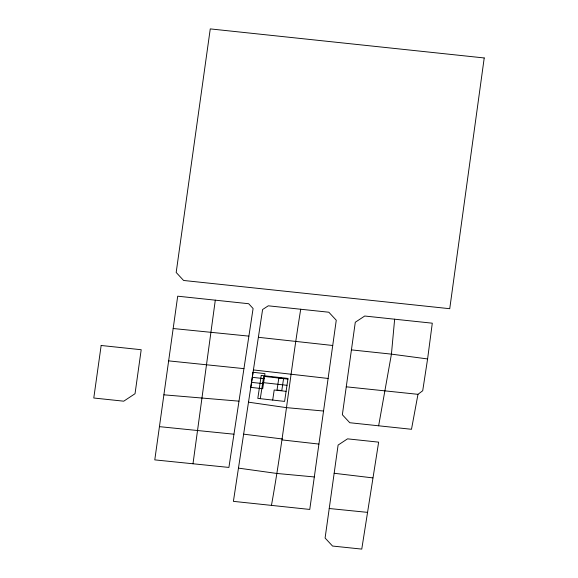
<?xml version="1.0" encoding="UTF-8"?>
<svg xmlns="http://www.w3.org/2000/svg" width="578" height="578" viewBox="0 0 578 578"><rect width="100%" height="100%" fill="white"/><g stroke="black" fill="none" stroke-linecap="round" stroke-linejoin="round"><path stroke-width="0.87" d="M394.644 319.201L432.293 323.189L427.597 358.945L422.713 390.735L417.973 394.326L411.493 429.288L349.777 422.728L342.357 414.729L355.289 322.249L364.725 316.022L394.644 319.201L391.429 354.133L378.641 425.798M192.994 463.766L215.298 300.17L248.685 303.725L253.092 308.529L228.902 467.429L154.781 459.878L177.699 296.189L215.298 300.17M332.726 345.485L309.765 509.442L233.404 501.357L262.607 309.512L268.279 305.813L328.824 312.221L336.266 320.234L332.726 345.485L258.388 337.299M329.229 508.51L338.101 445.074L347.53 438.846L378.641 442.148L361.763 549.1L332.538 546.044L325.096 538.031L329.229 508.51L367.283 512.339M272.7 400.063L274.196 390.005L286.096 391.342M300.712 309.23C290.156 374.53 283.155 440.313 271.45 505.418M260.295 398.668L263.691 376.343L287.916 379.103M163.892 394.825L238.981 401.161M323.557 411.03L286.096 407.598L248.504 402.18M314.309 476.951L276.754 473.447L238.476 468.122M173.176 328.521L248.88 336.129M159.427 426.651L233.96 434.208M168.639 360.874L243.938 368.634M346.258 386.812L417.973 394.326M351.424 349.878L391.429 354.133L427.597 358.945M252.319 377.318L264.211 378.655M262.744 382.585L286.991 385.309M251.567 382.347L263.46 383.684M253.417 369.934L328.109 378.453M318.919 444.077L282.31 439.937L282.469 438.991L243.634 434.157M334.156 473.274L372.846 477.898M484.22 57.959L449.742 308.703L183.594 280.467L176.182 272.462L210.262 28.9L484.22 57.959M101.157 345.485L93.781 398.011L123.735 401.183L135.035 393.712L141.198 349.726L101.157 345.485M253.063 372.29L250.816 387.376L262.715 388.712L264.962 373.626L253.063 372.29M261.234 375.425L257.817 398.394L284.6 401.407L288.017 378.438L261.234 375.425M278.827 377.983L277.028 390.049L281.789 390.584L283.581 378.518L278.827 377.983"/></g></svg>
